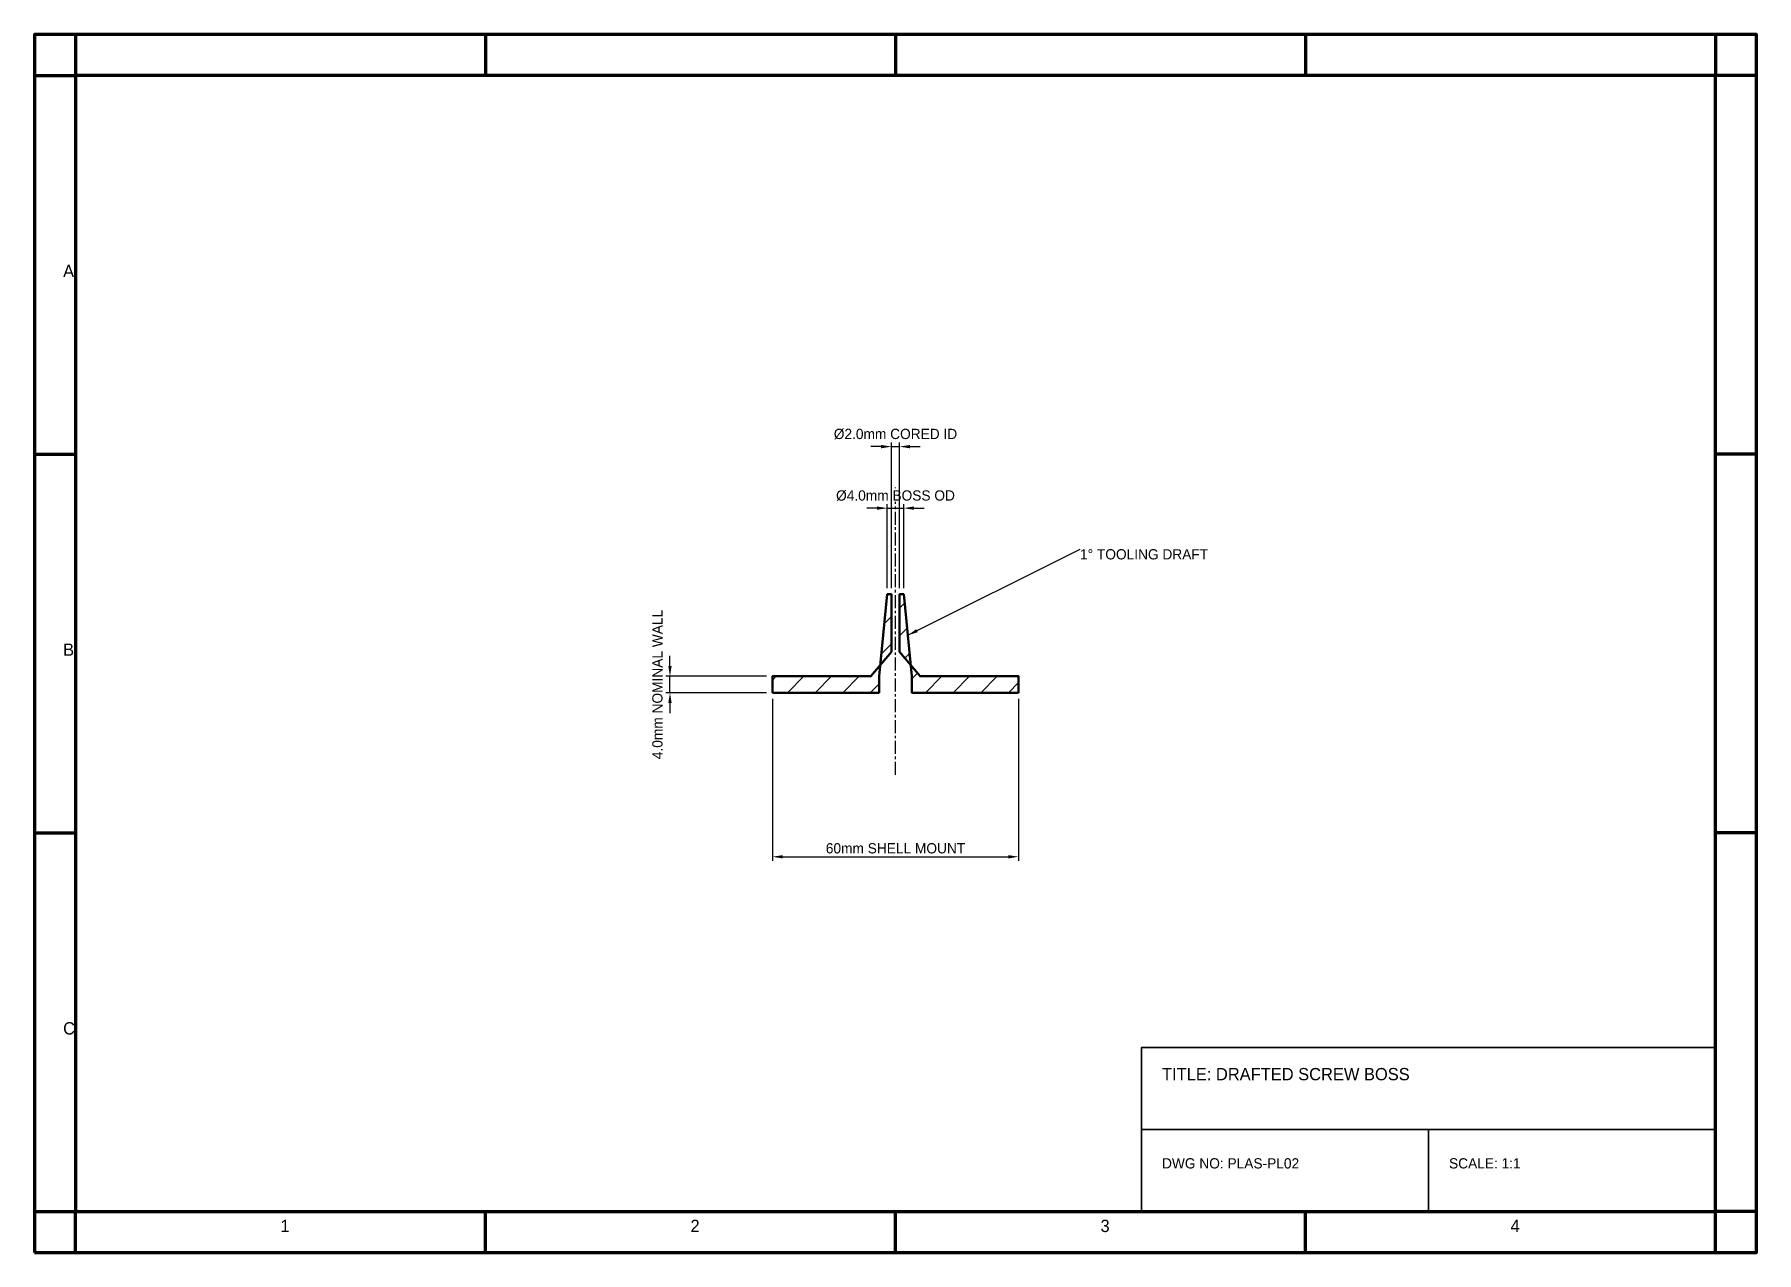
# Model space of a CAD drawing. Header units: metres. Extents: x 0 to 420, y 0 to 297.
import ezdxf

# ---------------------------------------------------------------- set-up
doc = ezdxf.new("R2010")
doc.units = ezdxf.units.M
doc.linetypes.add('CENTER', pattern=[5.08, 3.175, -0.635, 0.635, -0.635])
for name, color, linetype, lineweight in [('BORDER', 7, 'Continuous', 70), ('CENTERLINES', 7, 'CENTER', 25), ('DIMENSIONS', 7, 'Continuous', 25), ('GEOMETRY', 7, 'Continuous', 50), ('HATCH', 7, 'Continuous', 13), ('TITLE_BLOCK', 7, 'Continuous', 35)]:
    doc.layers.add(name, color=color, linetype=linetype, lineweight=lineweight)
doc.dimstyles.new('BLUEPRINT_STYLE', dxfattribs={"dimtxt": 2.5, "dimasz": 2.5, "dimexe": 1, "dimexo": 1.5, "dimgap": 0.8, "dimtad": 1, "dimcen": 2.5, "dimazin": 3, "dimtfac": 1, "dimtmove": 0, "dimatfit": 3, "dimtfill": 1})

msp = doc.modelspace()

# ---------------------------------------------------------------- hatches: boundary and pattern name
at = {"layer": 'HATCH'}
h = msp.add_hatch(dxfattribs=at)
h.set_pattern_fill('ANSI31', scale=1.5)
h.paths.add_polyline_path([(180, 136.5), (206, 136.5), (206, 140.5), (208, 160.5), (209, 160.5), (209, 146.5), (204, 140.5), (180, 140.5)])
h = msp.add_hatch(dxfattribs=at)
h.set_pattern_fill('ANSI31', scale=1.5)
h.paths.add_polyline_path([(240, 136.5), (214, 136.5), (214, 140.5), (212, 160.5), (211, 160.5), (211, 146.5), (216, 140.5), (240, 140.5)])

# ---------------------------------------------------------------- linework, layer by layer
at = {"layer": 'BORDER'}
for p, q in [((10, 297), (10, 287)), ((110, 297), (110, 287)), ((210, 297), (210, 287)), ((310, 297), (310, 287)), ((410, 297), (410, 287)), ((0, 287), (10, 287)), ((420, 287), (410, 287)), ((0, 194.667), (10, 194.667)), ((420, 194.667), (410, 194.667)), ((0, 102.333), (10, 102.333)), ((420, 102.333), (410, 102.333)), ((0, 10), (10, 10)), ((10, 0), (10, 10)), ((110, 0), (110, 10)), ((210, 0), (210, 10)), ((310, 0), (310, 10)), ((410, 0), (410, 10)), ((420, 10), (410, 10))]:
    msp.add_line(p, q, dxfattribs=at)
for points in [[(0, 0), (420, 0), (420, 297), (0, 297)], [(10, 10), (410, 10), (410, 287), (10, 287)]]:
    msp.add_lwpolyline(points, close=True, dxfattribs=at)
at = {"layer": 'CENTERLINES'}
msp.add_line((210, 116.5), (210, 186.5), dxfattribs=at)
at = {"layer": 'GEOMETRY'}
for points in [[(180, 136.5), (206, 136.5), (206, 140.5), (208, 160.5), (209, 160.5), (209, 146.5), (204, 140.5), (180, 140.5)], [(240, 136.5), (214, 136.5), (214, 140.5), (212, 160.5), (211, 160.5), (211, 146.5), (216, 140.5), (240, 140.5)]]:
    msp.add_lwpolyline(points, close=True, dxfattribs=at)
at = {"layer": 'TITLE_BLOCK'}
for p, q in [((270, 30), (410, 30)), ((340, 10), (340, 30))]:
    msp.add_line(p, q, dxfattribs=at)
msp.add_lwpolyline([(270, 10), (410, 10), (410, 50), (270, 50)], close=True, dxfattribs=at)

# ---------------------------------------------------------------- texts
at = {"layer": 'BORDER', "char_height": 3, "attachment_point": 1}
for s, insert in [('A', (7, 240.833)), ('B', (7, 148.5)), ('C', (7, 56.167)), ('1', (60, 8)), ('2', (160, 8)), ('3', (260, 8)), ('4', (360, 8))]:
    msp.add_mtext(s, dxfattribs=dict(at, insert=insert))
at = {"layer": 'DIMENSIONS', "attachment_point": 1}
for s, insert, char_height in [('1%%D TOOLING DRAFT', (255, 171.5), 2.5), ('TITLE: DRAFTED SCREW BOSS', (275, 45), 3), ('DWG NO: PLAS-PL02', (275, 23), 2.5), ('SCALE: 1:1', (345, 23), 2.5)]:
    msp.add_mtext(s, dxfattribs=dict(at, insert=insert, char_height=char_height))

# ---------------------------------------------------------------- next in the draw order: dimensions: what is measured, and where the dimension line sits
at = {"layer": 'DIMENSIONS'}
for base, p1, p2, text in [((208, 181.5), (208, 160.5), (212, 160.5), '%%C4.0mm BOSS OD'), ((180, 96.5), (180, 136.5), (240, 136.5), '60mm SHELL MOUNT')]:
    msp.add_linear_dim(base=base, p1=p1, p2=p2, text=text, dimstyle='BLUEPRINT_STYLE', dxfattribs=at).render()

# ---------------------------------------------------------------- next in the draw order: dimensions: what is measured, and where the dimension line sits
msp.add_linear_dim(base=(209, 196.5), p1=(209, 160.5), p2=(211, 160.5), text='%%C2.0mm CORED ID', dimstyle='BLUEPRINT_STYLE', dxfattribs=at).render()
msp.add_linear_dim(base=(155, 136.5), p1=(180, 136.5), p2=(180, 140.5), angle=90, text='4.0mm NOMINAL WALL', dimstyle='BLUEPRINT_STYLE', dxfattribs=at).render()

# ---------------------------------------------------------------- next in the draw order: leaders
msp.add_leader([(213, 150.5), (255, 171.5)], dimstyle='BLUEPRINT_STYLE', dxfattribs=at)

doc.saveas('drawing.dxf')
